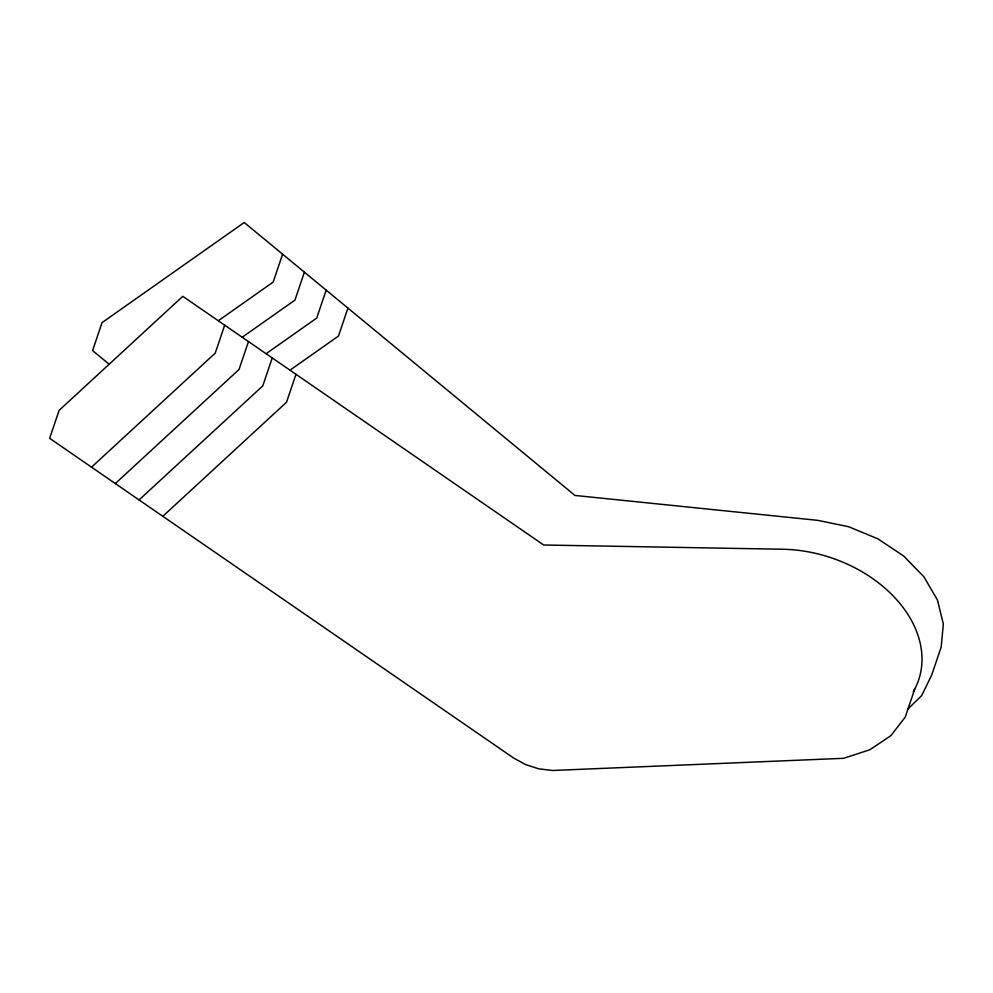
<?xml version="1.0" encoding="UTF-8"?>
<svg xmlns="http://www.w3.org/2000/svg" width="993" height="993" viewBox="0 0 993 993"><rect width="100%" height="100%" fill="white"/><g stroke="black" fill="none" stroke-linecap="round" stroke-linejoin="round"><path stroke-width="1.49" d="M224.691 325.183L215.233 353.123L91.53 467.169M248.473 341.58L239.015 369.508L115.312 483.566M282.608 254.171L273.149 282.111L218.274 320.764M272.219 357.939L262.773 385.88L139.07 499.926M304.404 272.169L294.946 300.109L242.205 337.248M295.976 374.311L286.518 402.239L162.815 516.298M326.176 290.13L316.717 318.07L266.099 353.719M347.935 308.103L338.489 336.031L289.993 370.178M914.69 689.179L905.231 717.12L890.833 735.714L869.831 749.765L843.653 758.304L552.369 770.494L538.715 768.818L525.396 764.498L513.307 757.82L49.65 438.31L59.108 410.382L182.811 296.324L543.668 544.996L783.303 549.253A121.593 87.769 18.7 0 1 895.785 598.717A121.593 87.769 18.7 0 1 913.299 691.699M907.552 709.35L921.628 695.683L931.719 675.004L941.178 647.076L943.35 623.964L937.454 599.995L923.9 576.796L903.605 555.956L877.961 538.876L848.692 526.737L817.822 520.357L574.935 495.445L244.228 222.506L102.043 322.626L92.597 350.554L109.156 364.232"/></g></svg>
